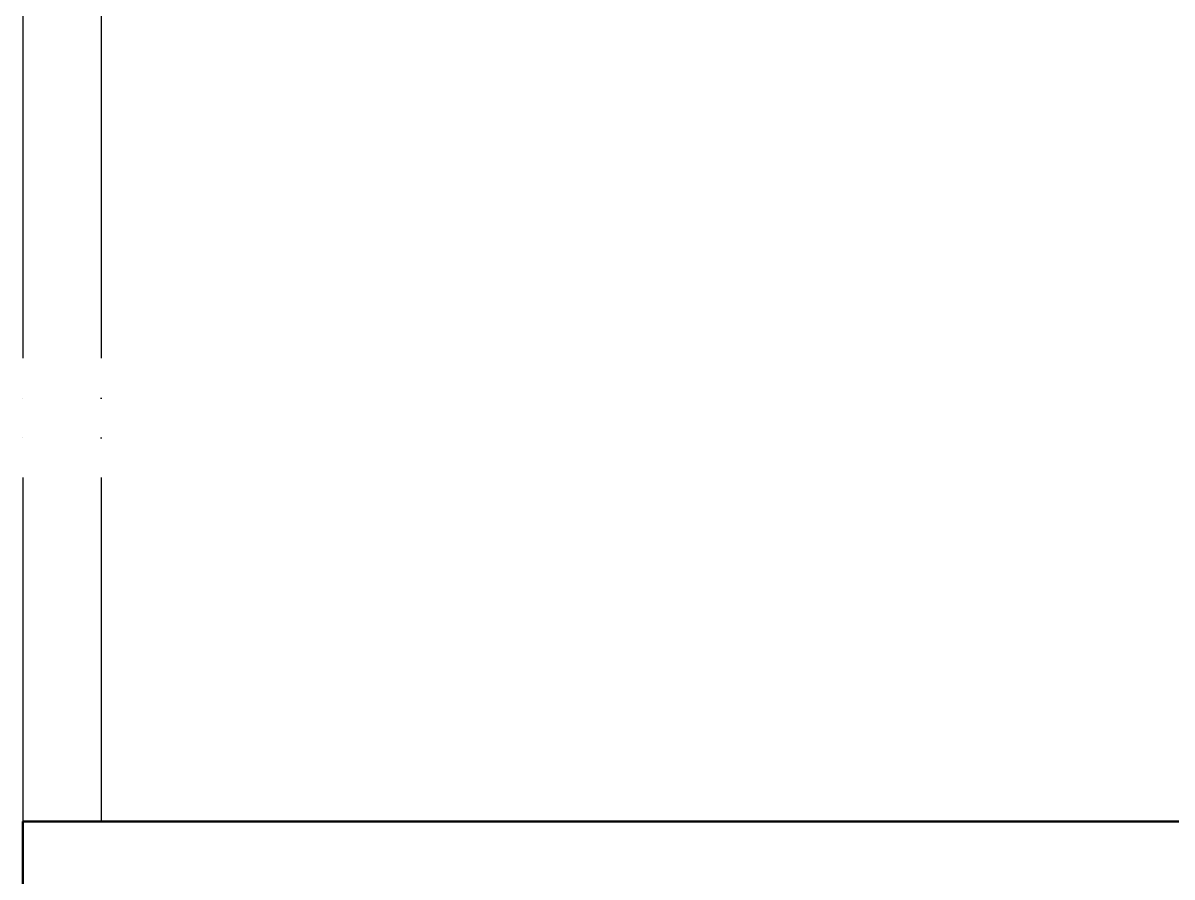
# Model space of a CAD drawing. Header units: millimetres. Extents: x 44692 to 333458, y -26854 to 14445.
# Drawn here: x 148411 to 149881, y -14388 to -13297 of the extents above; entities that cross this region are included whole.
import ezdxf

# ---------------------------------------------------------------- set-up
doc = ezdxf.new("R2010")
doc.units = ezdxf.units.MM
doc.header["$LTSCALE"] = 100
doc.linetypes.add('DASHEDX2', pattern=[3.048, 2.54, -0.508])
doc.linetypes.add('DIVIDEX2', pattern=[6.604, 5.08, -0.508, 0, -0.508, 0, -0.508])
doc.layers.add('Area circulacion', color=50, linetype='DASHEDX2')
doc.layers.add('Puertas', color=43, linetype='DIVIDEX2')
doc.layers.add('Paredes', color=7, linetype='Continuous', lineweight=50)

msp = doc.modelspace()

# ---------------------------------------------------------------- linework, layer by layer
at = {"layer": 'Area circulacion'}
msp.add_line((148511.465, -14317.233), (151820.923, -14317.233), dxfattribs=at)
at = {"layer": 'Paredes'}
for p, q in [((148411.465, -14417.233), (148411.465, -14317.233)), ((148411.465, -14317.233), (150611.465, -14317.233)), ((148411.465, -14317.233), (148411.465, -16117.233))]:
    msp.add_line(p, q, dxfattribs=at)
at = {"layer": 'Puertas'}
for p, q in [((148411.465, -13217.233), (148411.465, -14317.233)), ((148511.465, -13217.233), (148511.465, -14317.233))]:
    msp.add_line(p, q, dxfattribs=at)

doc.saveas('drawing.dxf')
